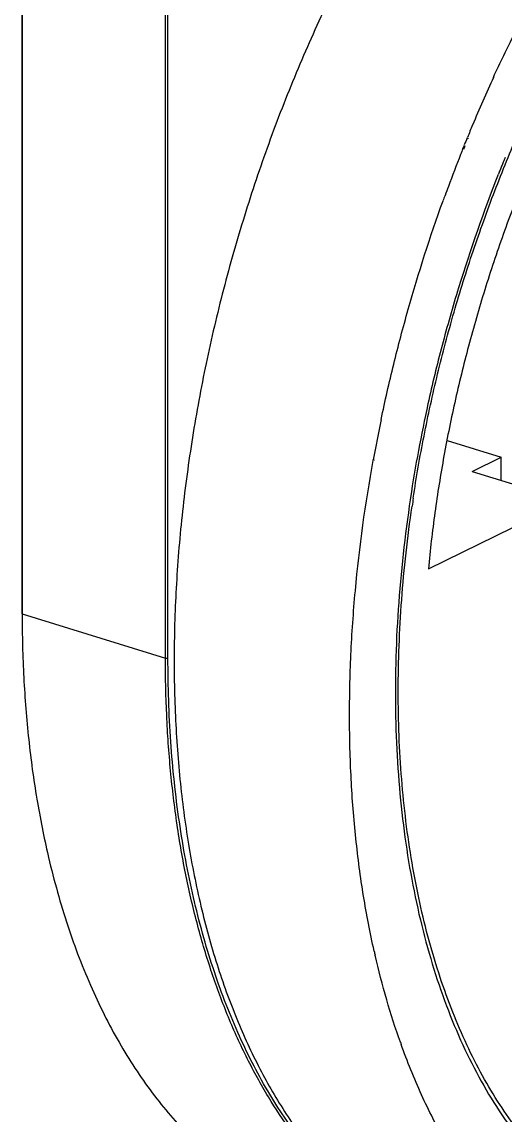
# Model space of a CAD drawing. Header units: inches. Extents: x 0 to 22, y 0 to 17.
# Drawn here: x 3.469 to 3.987, y 11.673 to 12.843 of the extents above; entities that cross this region are included whole.
import ezdxf

# ---------------------------------------------------------------- set-up
doc = ezdxf.new("R2010")
doc.units = ezdxf.units.IN
doc.header["$LTSCALE"] = 1.21
doc.header["$MEASUREMENT"] = 0
doc.layers.get('0').update_dxf_attribs({"linetype": 'CONTINUOUS'})

msp = doc.modelspace()

# ---------------------------------------------------------------- linework, layer by layer
at = {"color": 7}
for p, q in [((3.469, 14.283), (3.469, 12.2095)), ((3.4693, 14.282), (3.4693, 12.2096)), ((3.6228, 12.1621), (3.6228, 14.2345)), ((3.6256, 12.1622), (3.6256, 13.9853)), ((3.9462, 12.7188), (3.9465, 12.7196)), ((3.9472, 12.7182), (3.9475, 12.719)), ((3.9416, 12.7076), (3.9433, 12.7116)), ((3.9426, 12.707), (3.9442, 12.711)), ((3.925, 12.3952), (3.9826, 12.3774)), ((3.9515, 12.3621), (3.9826, 12.3774)), ((3.9826, 12.3525), (3.9826, 12.3774)), ((3.8456, 12.3739), (3.8457, 12.3744)), ((3.8467, 12.374), (3.8468, 12.3744)), ((3.9048, 12.2577), (4.1152, 12.361)), ((3.9515, 12.3621), (4.0142, 12.3427)), ((3.469, 12.2107), (3.469, 12.2096)), ((3.4972, 11.9503), (3.4976, 11.9488)), ((3.4973, 11.9504), (3.4976, 11.9488))]:
    msp.add_line(p, q, dxfattribs=at)
at = {"color": 8}
for p, q in [((3.469, 12.2107), (3.4693, 12.2096)), ((3.4693, 12.2096), (3.6228, 12.1621)), ((3.6228, 12.1621), (3.6256, 12.1622))]:
    msp.add_line(p, q, dxfattribs=at)
at = {"color": 7}
for centre, radius, start, end in [((5.5042, 12.0827), 1.6829, 155.3711, 157.2672), ((5.5241, 12.0744), 1.7044, 157.2656, 157.7534), ((5.5294, 12.0722), 1.7102, 157.784, 158.0439), ((5.5343, 12.0702), 1.7154, 158.1889, 158.4076), ((5.542, 12.0672), 1.7237, 158.4085, 159.6269), ((5.4405, 12.0998), 1.5718, 157.8154, 157.9924), ((5.4376, 12.101), 1.5687, 157.6228, 157.8154), ((5.4455, 12.0978), 1.5772, 158.154, 158.3292), ((5.4431, 12.0988), 1.5746, 157.9924, 158.154), ((5.5503, 12.0641), 1.7326, 159.9695, 160.1747), ((5.5473, 12.0652), 1.7293, 159.6267, 159.9695), ((5.4181, 12.1002), 1.5503, 167.5488, 171.3268), ((5.5031, 12.0736), 1.6845, 168.2126, 169.7131), ((5.3713, 12.108), 1.5028, 171.35, 171.6891), ((5.3644, 12.1099), 1.4927, 171.3863, 171.7248), ((4.7598, 12.0546), 0.9362, 192.7205, 192.9933), ((4.5924, 12.0061), 0.7618, 199.5791, 199.765)]:
    msp.add_arc(centre, radius, start, end, dxfattribs=at)
for points, knots in [([(4.2538, 13.3853), (4.2365, 13.3768), (4.2018, 13.3576), (4.1513, 13.3235), (4.1016, 13.2836), (4.0529, 13.2383), (4.0055, 13.1879), (3.9598, 13.1327), (3.9161, 13.073), (3.8746, 13.0093), (3.8357, 12.9419), (3.7995, 12.8714), (3.7663, 12.7981), (3.7364, 12.7227), (3.71, 12.6455), (3.6871, 12.5671), (3.668, 12.488), (3.6529, 12.4088), (3.6417, 12.3299), (3.6346, 12.2519), (3.6316, 12.1754), (3.6328, 12.1007), (3.6381, 12.0285), (3.6475, 11.9592), (3.6609, 11.8932), (3.6783, 11.831), (3.6996, 11.773), (3.7245, 11.7196), (3.7531, 11.6711), (3.785, 11.6279), (3.8201, 11.5902), (3.8521, 11.5635), (3.8789, 11.5453), (3.8996, 11.5333), (3.9208, 11.5228), (3.9353, 11.5169), (3.9427, 11.5142)], [0, 0, 0, 0, 0.026427, 0.05415, 0.083169, 0.113469, 0.144999, 0.177684, 0.211426, 0.24611, 0.281606, 0.31777, 0.354451, 0.391489, 0.428719, 0.465975, 0.50309, 0.539898, 0.576238, 0.611955, 0.646903, 0.680948, 0.713969, 0.745864, 0.776548, 0.805966, 0.834084, 0.860907, 0.886474, 0.910868, 0.934217, 0.956698, 0.967686, 0.978543, 0.989302, 1, 1, 1, 1]), ([(3.9744, 12.784), (3.9817, 12.7998), (3.9966, 12.831), (4.0279, 12.8916), (4.07, 12.9639), (4.1249, 13.045), (4.1834, 13.1189), (4.2352, 13.1746), (4.278, 13.2147), (4.3101, 13.2421), (4.3425, 13.2671), (4.3753, 13.2897), (4.4083, 13.3098), (4.4306, 13.3217), (4.4418, 13.3272)], [0, 0, 0, 0, 0.071333, 0.141989, 0.280649, 0.415038, 0.544342, 0.66787, 0.727316, 0.785144, 0.841328, 0.895863, 0.948752, 1, 1, 1, 1]), ([(3.8885, 12.3334), (3.8918, 12.3557), (3.8996, 12.4002), (3.9142, 12.4667), (3.9318, 12.5328), (3.9523, 12.5982), (3.9754, 12.6626), (4.0012, 12.7255), (4.0294, 12.7866), (4.0599, 12.8456), (4.0926, 12.9022), (4.1272, 12.9559), (4.1636, 13.0067), (4.2016, 13.054), (4.2408, 13.0977), (4.2813, 13.1376), (4.3226, 13.1734), (4.3512, 13.1949), (4.3655, 13.2048)], [0, 0, 0, 0, 0.066282, 0.13318, 0.20044, 0.267809, 0.335033, 0.401861, 0.468045, 0.533344, 0.597528, 0.660381, 0.721703, 0.781314, 0.839055, 0.89481, 0.948489, 1, 1, 1, 1]), ([(4.2928, 13.1062), (4.2801, 13.0946), (4.255, 13.0701), (4.2189, 13.0307), (4.184, 12.988), (4.1505, 12.9423), (4.1184, 12.8939), (4.088, 12.843), (4.0593, 12.7898), (4.0327, 12.7347), (4.0082, 12.6779), (3.9859, 12.6197), (3.9659, 12.5604), (3.9484, 12.5003), (3.9334, 12.4397), (3.921, 12.3789), (3.9113, 12.3183), (3.9066, 12.2778), (3.9048, 12.2577)], [0, 0, 0, 0, 0.054259, 0.110397, 0.168304, 0.227845, 0.288863, 0.351184, 0.414618, 0.47896, 0.544, 0.609517, 0.675288, 0.741081, 0.806668, 0.871839, 0.936371, 1, 1, 1, 1]), ([(3.9797, 12.6802), (3.9639, 12.6404), (3.9426, 12.5795), (3.919, 12.497), (3.9089, 12.4554), (3.9043, 12.4345)], [0, 0, 0, 0, 0.500031, 0.750448, 1, 1, 1, 1]), ([(3.8541, 12.4177), (3.8582, 12.4375), (3.8672, 12.477), (3.888, 12.5554), (3.9066, 12.6135), (3.9204, 12.6517)], [0, 0, 0, 0, 0.249079, 0.499199, 1, 1, 1, 1]), ([(3.8466, 11.8485), (3.8422, 11.868), (3.8345, 11.908), (3.8264, 11.9694), (3.8214, 12.0332), (3.8197, 12.0989), (3.8212, 12.1662), (3.8276, 12.2584), (3.8372, 12.3277), (3.8456, 12.3739)], [0, 0, 0, 0, 0.113427, 0.23076, 0.35176, 0.476132, 0.603539, 0.733607, 1, 1, 1, 1]), ([(3.8843, 12.3252), (3.8786, 12.286), (3.8723, 12.2273), (3.8691, 12.1495), (3.8693, 12.0928), (3.8721, 12.0375), (3.8774, 11.9838), (3.8852, 11.932), (3.8955, 11.8824), (3.9083, 11.835), (3.9234, 11.7903), (3.9409, 11.7483), (3.9607, 11.7092), (3.9826, 11.6732), (4.0066, 11.6405), (4.0326, 11.6112), (4.0514, 11.5938), (4.0611, 11.5858)], [0, 0, 0, 0, 0.15032, 0.223602, 0.295364, 0.365432, 0.43365, 0.499884, 0.564024, 0.625991, 0.685736, 0.743247, 0.798553, 0.85173, 0.902903, 0.952249, 1, 1, 1, 1]), ([(3.8724, 12.1267), (3.8724, 12.1429), (3.8731, 12.1755), (3.8768, 12.2417), (3.8823, 12.2915), (3.8872, 12.3247)], [0, 0, 0, 0, 0.244222, 0.49271, 1, 1, 1, 1]), ([(3.4693, 12.2096), (3.4693, 12.1868), (3.4704, 12.1418), (3.4756, 12.0756), (3.4843, 12.0119), (3.4925, 11.9705), (3.4972, 11.9503)], [0, 0, 0, 0, 0.261606, 0.516002, 0.762305, 1, 1, 1, 1]), ([(3.9492, 11.5117), (3.9431, 11.5136), (3.9309, 11.5178), (3.907, 11.5276), (3.8779, 11.5425), (3.8449, 11.5646), (3.8136, 11.5908), (3.7844, 11.6209), (3.7573, 11.6549), (3.7324, 11.6925), (3.7098, 11.7336), (3.6896, 11.778), (3.672, 11.8254), (3.6569, 11.8758), (3.6445, 11.9288), (3.6348, 11.9843), (3.6279, 12.0419), (3.6237, 12.1014), (3.6228, 12.1417), (3.6228, 12.1621)], [0, 0, 0, 0, 0.024808, 0.049673, 0.09978, 0.150778, 0.203065, 0.256985, 0.31283, 0.370823, 0.431133, 0.493865, 0.559079, 0.626776, 0.696916, 0.76943, 0.844225, 0.921157, 1, 1, 1, 1]), ([(3.8113, 11.5976), (3.8038, 11.6047), (3.7894, 11.6198), (3.7691, 11.6442), (3.7499, 11.6706), (3.732, 11.699), (3.7154, 11.7293), (3.6947, 11.7727), (3.677, 11.819), (3.6623, 11.8677), (3.6526, 11.9061), (3.6443, 11.946), (3.6351, 12.0015), (3.6291, 12.0587), (3.6261, 12.1173), (3.6256, 12.1472), (3.6256, 12.1622)], [0, 0, 0, 0, 0.050683, 0.102688, 0.156133, 0.211118, 0.267722, 0.325998, 0.447651, 0.511079, 0.576206, 0.643, 0.71142, 0.8529, 0.92581, 1, 1, 1, 1]), ([(4.0943, 11.5673), (4.0856, 11.573), (4.0686, 11.5852), (4.0446, 11.6061), (4.0219, 11.6297), (4.0006, 11.6557), (3.9807, 11.6842), (3.9623, 11.715), (3.9455, 11.7481), (3.9304, 11.7833), (3.9169, 11.8206), (3.9051, 11.8597), (3.8951, 11.9006), (3.8839, 11.9581), (3.8767, 12.0179), (3.873, 12.0793), (3.8724, 12.1108), (3.8724, 12.1267)], [0, 0, 0, 0, 0.049608, 0.100382, 0.152528, 0.206233, 0.261663, 0.318954, 0.3782, 0.439456, 0.502754, 0.568088, 0.635432, 0.704741, 0.848967, 0.923715, 1, 1, 1, 1]), ([(3.4976, 11.9488), (3.5005, 11.9362), (3.5069, 11.9116), (3.5213, 11.8642), (3.5386, 11.8191), (3.5587, 11.7768), (3.58, 11.7379), (3.6039, 11.7019), (3.6304, 11.6694), (3.6512, 11.6473), (3.673, 11.6272), (3.6957, 11.6092), (3.7194, 11.5934), (3.744, 11.5796), (3.7694, 11.5681), (3.7868, 11.5619), (3.7957, 11.5592)], [0, 0, 0, 0, 0.075259, 0.148602, 0.289423, 0.356959, 0.422607, 0.548442, 0.608878, 0.667804, 0.725379, 0.781781, 0.837214, 0.891899, 0.946078, 1, 1, 1, 1]), ([(3.8747, 11.7508), (3.8694, 11.7658), (3.8594, 11.7967), (3.8513, 11.8281), (3.8476, 11.8441)], [0, 0, 0, 0, 0.491664, 1, 1, 1, 1]), ([(3.9226, 11.6449), (3.9135, 11.6611), (3.8963, 11.695), (3.8821, 11.7302), (3.8755, 11.7485)], [0, 0, 0, 0, 0.488566, 1, 1, 1, 1])]:
    msp.add_open_spline(points, degree=3, knots=knots, dxfattribs=at)

doc.saveas('drawing.dxf')
